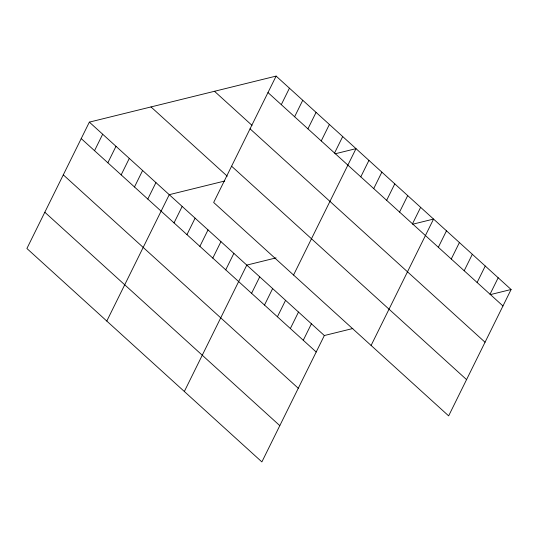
<?xml version="1.0" encoding="UTF-8"?>
<svg xmlns="http://www.w3.org/2000/svg" width="538" height="538" viewBox="0 0 538 538"><rect width="100%" height="100%" fill="white"/><g stroke="black" fill="none" stroke-linecap="round" stroke-linejoin="round"><path stroke-width="0.81" d="M276.122 76.093L213.66 202.47L448.645 415.874L511.1 289.498L276.122 76.093L89.355 122.126L26.9 248.502L261.878 461.907L324.34 335.53L352.841 328.51M94.533 150.687L102.671 134.218M107.849 162.785L115.986 146.316M121.164 174.877L129.302 158.407M134.48 186.968L142.617 170.499M147.795 199.06L155.933 182.59M106.793 321.058L169.248 194.682L224.716 181.01M174.036 222.893L182.174 206.424M186.962 234.629L195.099 218.159M199.88 246.364L208.024 229.894M281.293 104.654L289.437 88.185M212.806 258.106L220.95 241.636M294.609 116.753L302.753 100.283M225.731 269.841L233.869 253.371M307.924 128.844L316.068 112.375M184.339 391.482L246.794 265.106L276.068 257.89M321.24 140.936L329.384 124.466M251.576 293.318L259.719 276.848M334.555 153.027L342.699 136.558M264.501 305.053L272.645 288.583M293.553 275.026L356.015 148.649L335.214 153.781M277.426 316.788L285.564 300.318M360.796 176.861L368.933 160.391M290.352 328.53L298.489 312.06M373.722 188.596L381.859 172.126M303.277 340.265L311.415 323.795M386.647 200.331L394.784 183.861M399.566 212.073L407.71 195.603M412.491 223.808L420.635 207.338M371.099 345.45L433.554 219.074L412.754 224.205M438.342 247.285L446.479 230.815M451.268 259.02L459.405 242.551M464.186 270.755L472.33 254.286M477.112 282.497L485.249 266.028M490.037 294.232L498.175 277.763M490.3 294.629L511.1 289.498M267.978 92.563L502.963 305.967M214.487 91.285L252.013 125.367M250.056 128.831L485.034 342.235M231.589 166.202L466.567 379.606M150.99 106.934L227.251 176.195M89.355 122.126L324.34 335.53M81.218 138.596L316.196 352M63.296 174.863L298.274 388.268M44.822 212.234L279.807 425.639"/></g></svg>
